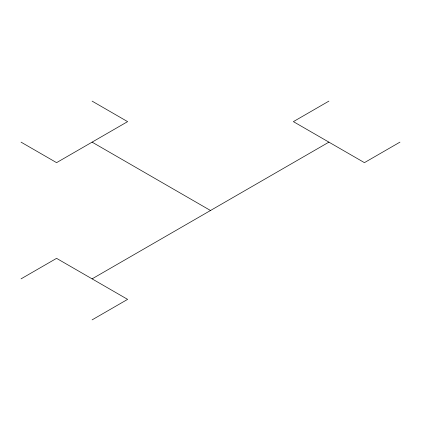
<?xml version="1.0" encoding="UTF-8"?>
<svg xmlns="http://www.w3.org/2000/svg" width="421" height="421" viewBox="0 0 421 421"><rect width="100%" height="100%" fill="white"/><g stroke="black" fill="none" stroke-linecap="round" stroke-linejoin="round"><path stroke-width="0.63" d="M21.05 278.86L56.572 258.352L127.616 299.368L92.094 319.881M328.906 101.119L293.384 121.632L364.428 162.648L399.95 142.14M92.094 278.86L328.906 142.14M92.094 101.119L127.616 121.632L56.572 162.648L21.05 142.14M92.094 142.14L210.5 210.5"/></g></svg>
